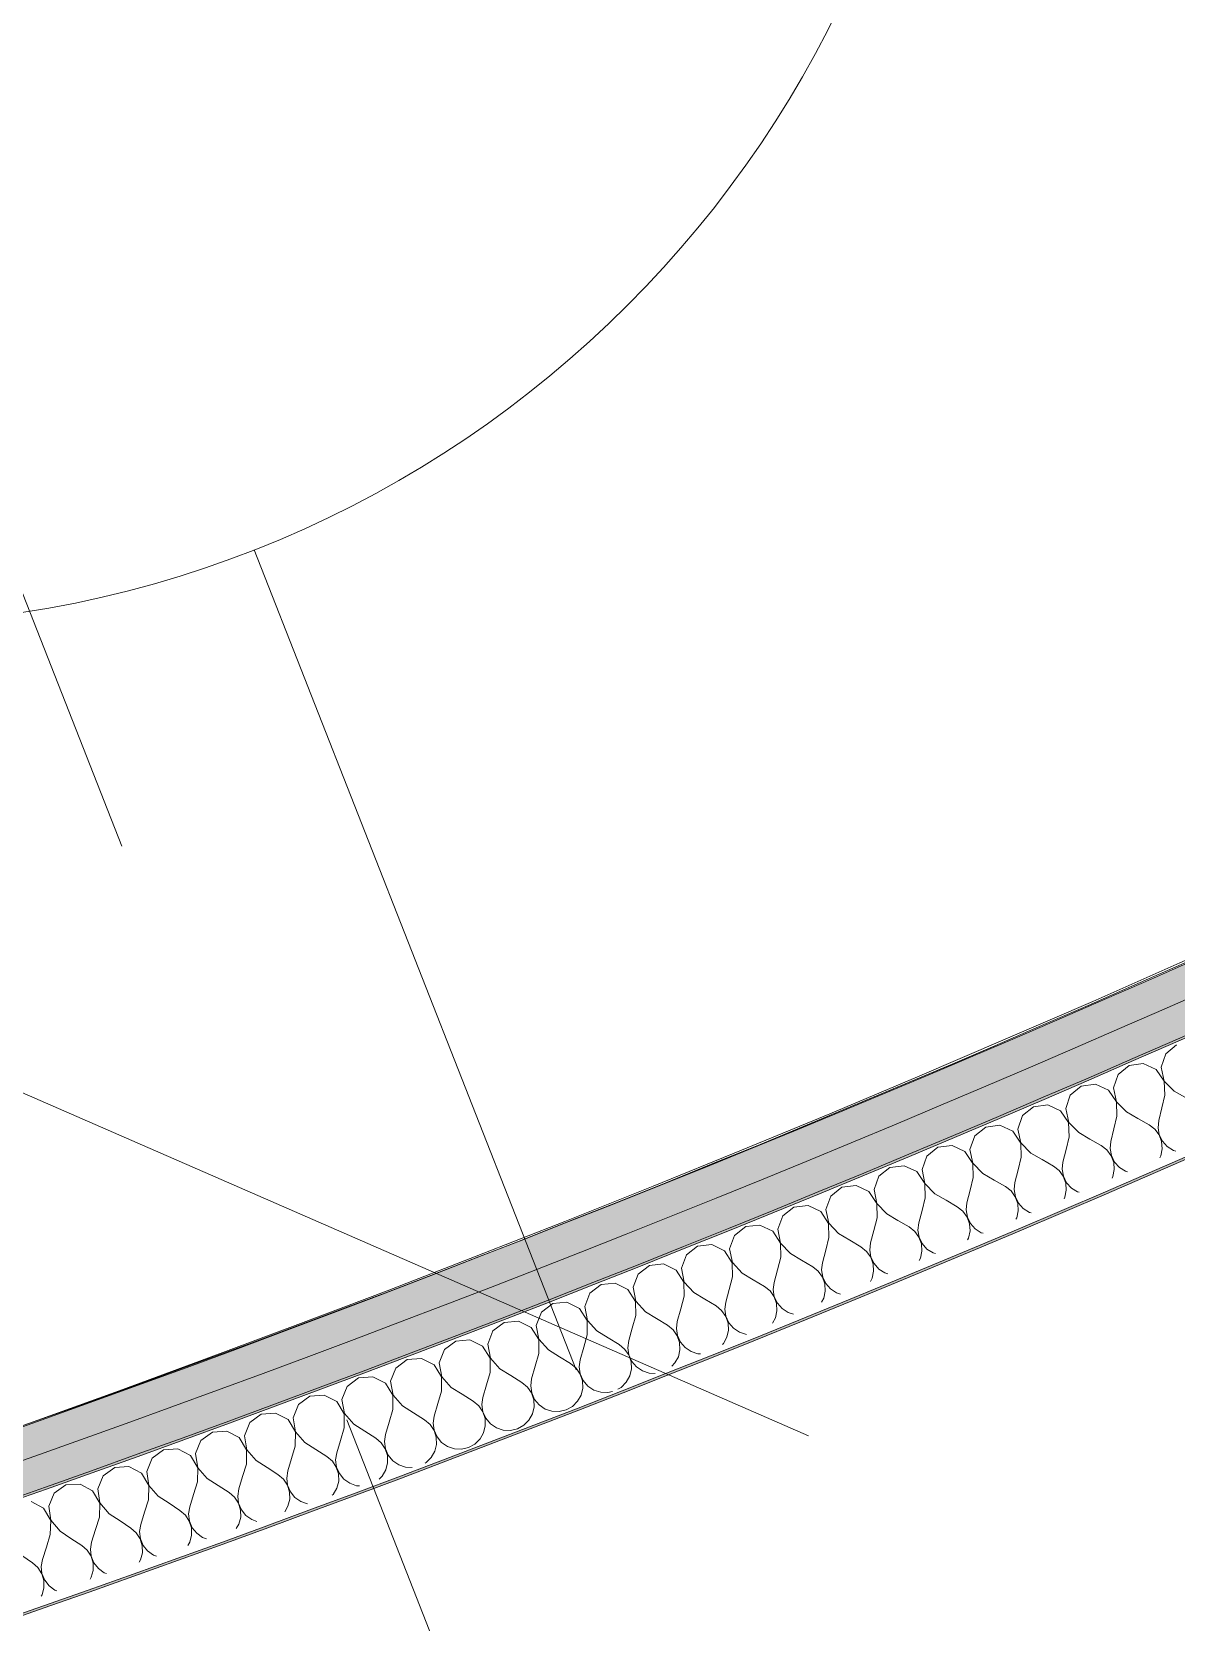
# Model space of a CAD drawing. Header units: millimetres. Extents: x -89663 to 74273, y -103666 to 18539.
# Drawn here: x -24443 to -23919, y -50503 to -49775 of the extents above; entities that cross this region are included whole.
import ezdxf
from ezdxf.enums import TextEntityAlignment as Align

# ---------------------------------------------------------------- set-up
doc = ezdxf.new("R2010")
doc.units = ezdxf.units.MM
doc.header["$MEASUREMENT"] = 0
doc.linetypes.add('Dashed', pattern=[564.444447, 282.222223, -282.222223])
doc.linetypes.add('Double Dashed', pattern=[1093.611073, 529.166651, -211.666656, 141.111112, -211.666656])
for name, color, linetype in [('A-95-MC_Marker_Section_P2.Marker', 7, 'Continuous'), ('New_A-05-M_Gross_Int_Circulation', 7, 'Continuous'), ('New_A-15-MG_Structural_Grid_Phase_2', 7, 'Continuous'), ('New_A-20-M_Floor_Slab', 7, 'Continuous'), ('New_A-25-M_Wall_Int', 7, 'Continuous')]:
    doc.layers.add(name, color=color, linetype=linetype)
for name, color, linetype, lineweight in [('A-95-MC_Marker_Section_P2.Marker_Pen_No__1', 7, 'Continuous', 13), ('New_A-20-M_Floor_Slab_Pen_No__89', 8, 'Continuous', 20), ('New_A-25-M_Wall_Int_Pen_No__1', 7, 'Continuous', 13), ('New_A-25-M_Wall_Int_Pen_No__150', 7, 'Continuous', 0), ('New_ArchiCAD Zone Stamps_Pen_No__6', 7, 'Continuous', 35)]:
    doc.layers.add(name, color=color, linetype=linetype, lineweight=lineweight)
for name, color, linetype, lineweight, true_color in [('New_A-05-M_Gross_Int_Circulation_Pen_No__74', 7, 'Continuous', 20, 0x606060), ('New_A-15-MG_Structural_Grid_Phase_2_Pen_No__222', 7, 'Continuous', 13, 0x65af33), ('New_A-25-M_Wall_Int_Pen_No__107', 7, 'Continuous', 15, 0xa6a6a6), ('New_A-25-M_Wall_Int_Pen_No__81', 7, 'Continuous', 20, 0x6a6a6a)]:
    doc.layers.add(name, color=color, linetype=linetype, lineweight=lineweight, true_color=true_color)
doc.styles.add('GENERATED_STYLE_1', font='')
doc.styles.add('GENERATED_STYLE_3', font='')
doc.styles.add('GENERATED_STYLE_4', font='')
doc.styles.get('GENERATED_STYLE_1').set_extended_font_data('Arial', bold=True)
doc.styles.get('GENERATED_STYLE_3').set_extended_font_data('Arial')
doc.styles.get('GENERATED_STYLE_4').set_extended_font_data('Swis721 BT')

# ---------------------------------------------------------------- blocks, each defined once
blk = doc.blocks.new('Atrium South_INB 0152_2_1', base_point=(-20962.32, -37996.44))
at = {"layer": 'New_A-05-M_Gross_Int_Circulation_Pen_No__74', "linetype": 'Continuous'}
blk.add_arc((-26966.17, -43337.6), 7510.69, 249.05693, 336.178181, dxfattribs=at)
at = {"layer": 'New_ArchiCAD Zone Stamps_Pen_No__6'}
for tag, height, style, p in [('ROOM_NAME', 250, 'GENERATED_STYLE_1', (-21498.1, -36566.35)), ('zoneNameLine2', 250, 'GENERATED_STYLE_1', (-21686.54, -36998.48)), ('ROOM_NUMBER', 200, 'GENERATED_STYLE_3', (-21874.97, -37419.19)), ('measuredAreaCode', 200, 'GENERATED_STYLE_3', (-22031.99, -37779.3)), ('DUMMY_649', 200, 'GENERATED_STYLE_3', (-21724.59, -37913.34)), ('DUMMY_650', 200, 'GENERATED_STYLE_3', (-21095.42, -38187.69)), ('DUMMY_651', 133.33, 'GENERATED_STYLE_3', (-20816.13, -38294.24))]:
    blk.add_attdef(tag, text='', height=height, rotation=336.44041, dxfattribs=dict(at, style=style)).set_placement(p, align=Align.TOP_LEFT)
blk = doc.blocks.new('Slab_46_1', base_point=(-44734.13, -52924.74))
at = {"layer": 'New_A-20-M_Floor_Slab_Pen_No__89', "linetype": 'Continuous', "flags": 128}
blk.add_lwpolyline([(-44734.13, -52924.74), (-44734.3, -52924.72, -0.179811), (-34721.45, -33027.69), (-34721.92, -33027.18), (-25959.6, -24873.2), (-20981.62, -27043.85), (-17009.56, -17934.66), (-17703.34, -17189.12), (-11222.85, -11158.55), (-10852.64, -11556.37), (-2918.66, -4173.23), (921.42, -599.75), (3259.49, -1619.27), (2636.44, -2195.91), (2144.41, -3324.28), (-4596.33, -18782.94), (-10337.07, -31948.28), (-13252.03, -30677.22), (-20095.26, -46371.16, -0.415568), (-30017.22, -50195.91), (-38341.96, -69287.69, -0.234037), (-41521.39, -64901.11, -0.022084), (-42146.95, -60901.38), (-44895.69, -59706.59, -0.043731)], format="xyb", close=True, dxfattribs=at)
blk = doc.blocks.new('*X400')
at = {"layer": 'New_A-25-M_Wall_Int_Pen_No__150', "linetype": 'Continuous'}
for p, q in [((-23918.83, -50239.07), (-23923.84, -50243.21)), ((-23923.84, -50243.21), (-23925.94, -50249.37)), ((-23945.66, -50252.72), (-23947.77, -50258.88)), ((-23940.63, -50248.6), (-23945.66, -50252.72)), ((-23934.19, -50247.73), (-23940.63, -50248.6)), ((-23928.24, -50250.38), (-23934.19, -50247.73)), ((-23924.57, -50255.75), (-23928.24, -50250.38)), ((-23925.94, -50249.37), (-23924.48, -50255.71)), ((-23967.51, -50262.17), (-23969.64, -50268.32)), ((-23962.47, -50258.06), (-23967.51, -50262.17)), ((-23956.02, -50257.21), (-23962.47, -50258.06)), ((-23950.08, -50259.88), (-23956.02, -50257.21)), ((-23946.43, -50265.26), (-23950.08, -50259.88)), ((-23947.77, -50258.88), (-23946.34, -50265.22)), ((-23924.28, -50262.25), (-23925.66, -50268.05)), ((-23924.28, -50262.25), (-23924.57, -50255.75)), ((-23924.48, -50255.71), (-23919.91, -50260.34)), ((-23919.91, -50260.34), (-23914.72, -50263.26)), ((-23984.33, -50267.46), (-23989.39, -50271.55)), ((-23977.88, -50266.63), (-23984.33, -50267.46)), ((-23971.95, -50269.31), (-23977.88, -50266.63)), ((-23968.32, -50274.71), (-23971.95, -50269.31)), ((-23969.64, -50268.32), (-23968.23, -50274.67)), ((-23946.16, -50271.77), (-23946.43, -50265.26)), ((-23946.34, -50265.22), (-23941.78, -50269.87)), ((-23925.66, -50268.05), (-23927.04, -50273.84)), ((-24006.23, -50276.78), (-24011.29, -50280.86)), ((-23999.77, -50275.97), (-24006.23, -50276.78)), ((-23993.85, -50278.68), (-23999.77, -50275.97)), ((-23989.39, -50271.55), (-23991.54, -50277.69)), ((-23968.07, -50281.21), (-23968.32, -50274.71)), ((-23968.23, -50274.67), (-23963.68, -50279.33)), ((-23946.16, -50271.77), (-23947.55, -50277.56)), ((-23941.78, -50269.87), (-23936.6, -50272.81)), ((-23936.6, -50272.81), (-23931.42, -50275.75)), ((-23928.81, -50277.75), (-23931.42, -50275.75)), ((-23927.04, -50273.84), (-23927.35, -50277.12)), ((-24011.29, -50280.86), (-24013.47, -50286.99)), ((-23990.24, -50284.08), (-23993.85, -50278.68)), ((-23991.54, -50277.69), (-23990.15, -50284.05)), ((-23990.01, -50290.59), (-23990.24, -50284.08)), ((-23990.15, -50284.05), (-23985.62, -50288.72)), ((-23968.07, -50281.21), (-23969.48, -50287)), ((-23963.68, -50279.33), (-23958.51, -50282.29)), ((-23958.51, -50282.29), (-23953.34, -50285.24)), ((-23948.95, -50283.35), (-23949.28, -50286.62)), ((-23947.55, -50277.56), (-23948.95, -50283.35)), ((-23926.85, -50280.38), (-23928.81, -50277.75)), ((-23927.35, -50277.12), (-23926.76, -50280.35)), ((-23925.69, -50283.46), (-23926.85, -50280.38)), ((-23926.76, -50280.35), (-23925.3, -50283.29)), ((-23925.41, -50286.73), (-23925.69, -50283.46)), ((-23925.3, -50283.29), (-23923.09, -50285.72)), ((-24033.23, -50290.1), (-24035.42, -50296.23)), ((-24028.15, -50286.04), (-24033.23, -50290.1)), ((-24021.69, -50285.25), (-24028.15, -50286.04)), ((-24015.78, -50287.97), (-24021.69, -50285.25)), ((-24012.18, -50293.39), (-24015.78, -50287.97)), ((-24013.47, -50286.99), (-24012.09, -50293.35)), ((-23990.01, -50290.59), (-23991.44, -50296.37)), ((-23985.62, -50288.72), (-23980.46, -50291.69)), ((-23969.48, -50287), (-23970.9, -50292.79)), ((-23950.74, -50287.25), (-23953.34, -50285.24)), ((-23948.78, -50289.89), (-23950.74, -50287.25)), ((-23949.28, -50286.62), (-23948.7, -50289.85)), ((-23947.63, -50292.97), (-23948.78, -50289.89)), ((-23948.7, -50289.85), (-23947.25, -50292.8)), ((-23926.52, -50290.89), (-23926.04, -50289.96)), ((-23926.04, -50289.96), (-23925.41, -50286.73)), ((-23923.09, -50285.72), (-23920.3, -50287.46)), ((-23920.3, -50287.46), (-23919.2, -50287.77)), ((-24050.1, -50295.22), (-24055.2, -50299.27)), ((-24043.65, -50294.46), (-24050.1, -50295.22)), ((-24037.74, -50297.2), (-24043.65, -50294.46)), ((-24034.16, -50302.63), (-24037.74, -50297.2)), ((-24035.42, -50296.23), (-24034.07, -50302.59)), ((-24011.97, -50299.89), (-24012.18, -50293.39)), ((-24012.09, -50293.35), (-24007.58, -50298.04)), ((-24007.58, -50298.04), (-24002.43, -50301.03)), ((-23991.44, -50296.37), (-23992.87, -50302.15)), ((-23980.46, -50291.69), (-23975.29, -50294.67)), ((-23972.69, -50296.68), (-23975.29, -50294.67)), ((-23970.75, -50299.33), (-23972.69, -50296.68)), ((-23970.9, -50292.79), (-23971.23, -50296.06)), ((-23971.23, -50296.06), (-23970.66, -50299.29)), ((-23948.01, -50299.47), (-23947.37, -50296.24)), ((-23947.37, -50296.24), (-23947.63, -50292.97)), ((-23947.25, -50292.8), (-23945.05, -50295.24)), ((-23945.05, -50295.24), (-23942.26, -50296.99)), ((-23942.26, -50296.99), (-23941.39, -50297.24)), ((-24072.09, -50304.34), (-24077.19, -50308.37)), ((-24065.63, -50303.59), (-24072.09, -50304.34)), ((-24059.73, -50306.35), (-24065.63, -50303.59)), ((-24055.2, -50299.27), (-24057.41, -50305.39)), ((-24057.41, -50305.39), (-24056.08, -50311.76)), ((-24033.97, -50309.13), (-24034.16, -50302.63)), ((-24034.07, -50302.59), (-24029.57, -50307.29)), ((-24013.42, -50305.67), (-24014.88, -50311.45)), ((-24011.97, -50299.89), (-24013.42, -50305.67)), ((-24002.43, -50301.03), (-23997.27, -50304.02)), ((-23994.68, -50306.04), (-23997.27, -50304.02)), ((-23992.87, -50302.15), (-23993.22, -50305.42)), ((-23993.22, -50305.42), (-23992.66, -50308.66)), ((-23969.61, -50302.41), (-23970.75, -50299.33)), ((-23970.66, -50299.29), (-23969.22, -50302.25)), ((-23970.01, -50308.91), (-23969.35, -50305.69)), ((-23969.35, -50305.69), (-23969.61, -50302.41)), ((-23969.22, -50302.25), (-23967.03, -50304.69)), ((-23967.03, -50304.69), (-23964.25, -50306.44)), ((-23948.4, -50300.23), (-23948.01, -50299.47)), ((-24087.63, -50312.66), (-24094.1, -50313.39)), ((-24081.75, -50315.44), (-24087.63, -50312.66)), ((-24077.19, -50308.37), (-24079.42, -50314.48)), ((-24056.17, -50311.79), (-24059.73, -50306.35)), ((-24056, -50318.3), (-24056.17, -50311.79)), ((-24056.08, -50311.76), (-24051.59, -50316.47)), ((-24033.97, -50309.13), (-24035.44, -50314.91)), ((-24029.57, -50307.29), (-24024.43, -50310.3)), ((-24024.43, -50310.3), (-24019.28, -50313.3)), ((-24014.88, -50311.45), (-24015.23, -50314.72)), ((-23992.75, -50308.7), (-23994.68, -50306.04)), ((-23991.61, -50311.78), (-23992.75, -50308.7)), ((-23992.66, -50308.66), (-23991.23, -50311.62)), ((-23991.37, -50315.06), (-23991.61, -50311.78)), ((-23991.23, -50311.62), (-23989.04, -50314.07)), ((-23970.36, -50309.6), (-23970.01, -50308.91)), ((-23964.25, -50306.44), (-23963.49, -50306.66)), ((-24099.22, -50317.4), (-24101.47, -50323.5)), ((-24094.1, -50313.39), (-24099.22, -50317.4)), ((-24078.2, -50320.89), (-24081.75, -50315.44)), ((-24079.42, -50314.48), (-24078.11, -50320.85)), ((-24056, -50318.3), (-24057.48, -50324.07)), ((-24051.59, -50316.47), (-24046.46, -50319.5)), ((-24046.46, -50319.5), (-24041.32, -50322.52)), ((-24035.44, -50314.91), (-24036.91, -50320.68)), ((-24016.7, -50315.34), (-24019.28, -50313.3)), ((-24014.77, -50318), (-24016.7, -50315.34)), ((-24015.23, -50314.72), (-24014.68, -50317.96)), ((-24013.65, -50321.08), (-24014.77, -50318)), ((-24014.68, -50317.96), (-24013.26, -50320.92)), ((-23992.41, -50319), (-23992.03, -50318.28)), ((-23992.03, -50318.28), (-23991.37, -50315.06)), ((-23989.04, -50314.07), (-23986.26, -50315.83)), ((-23986.26, -50315.83), (-23985.51, -50316.06)), ((-24121.27, -50326.36), (-24123.54, -50332.46)), ((-24116.14, -50322.36), (-24121.27, -50326.36)), ((-24109.67, -50321.66), (-24116.14, -50322.36)), ((-24103.8, -50324.45), (-24109.67, -50321.66)), ((-24100.26, -50329.92), (-24103.8, -50324.45)), ((-24101.47, -50323.5), (-24100.18, -50329.88)), ((-24078.05, -50327.4), (-24079.56, -50333.16)), ((-24078.05, -50327.4), (-24078.2, -50320.89)), ((-24078.11, -50320.85), (-24073.64, -50325.58)), ((-24073.64, -50325.58), (-24068.52, -50328.62)), ((-24057.48, -50324.07), (-24058.98, -50329.84)), ((-24038.75, -50324.56), (-24041.32, -50322.52)), ((-24036.83, -50327.22), (-24038.75, -50324.56)), ((-24036.91, -50320.68), (-24037.28, -50323.95)), ((-24037.28, -50323.95), (-24036.74, -50327.19)), ((-24035.71, -50330.31), (-24036.83, -50327.22)), ((-24036.74, -50327.19), (-24035.33, -50330.15)), ((-24014.54, -50328.44), (-24014.09, -50327.58)), ((-24014.09, -50327.58), (-24013.41, -50324.36)), ((-24013.41, -50324.36), (-24013.65, -50321.08)), ((-24013.26, -50320.92), (-24011.09, -50323.38)), ((-24011.09, -50323.38), (-24008.31, -50325.15)), ((-24008.31, -50325.15), (-24007.44, -50325.41)), ((-24138.21, -50331.27), (-24143.35, -50335.25)), ((-24131.74, -50330.58), (-24138.21, -50331.27)), ((-24125.87, -50333.4), (-24131.74, -50330.58)), ((-24122.36, -50338.87), (-24125.87, -50333.4)), ((-24123.54, -50332.46), (-24122.27, -50338.84)), ((-24100.14, -50336.42), (-24100.26, -50329.92)), ((-24100.18, -50329.88), (-24095.72, -50334.62)), ((-24095.72, -50334.62), (-24090.61, -50337.68)), ((-24079.56, -50333.16), (-24081.07, -50338.93)), ((-24068.52, -50328.62), (-24063.39, -50331.66)), ((-24060.82, -50333.71), (-24063.39, -50331.66)), ((-24058.91, -50336.38), (-24060.82, -50333.71)), ((-24058.98, -50329.84), (-24059.35, -50333.1)), ((-24059.35, -50333.1), (-24058.82, -50336.35)), ((-24036.18, -50336.81), (-24035.49, -50333.59)), ((-24035.49, -50333.59), (-24035.71, -50330.31)), ((-24035.33, -50330.15), (-24033.16, -50332.62)), ((-24033.16, -50332.62), (-24030.39, -50334.4)), ((-24030.39, -50334.4), (-24029.29, -50334.73)), ((-24160.3, -50340.11), (-24165.46, -50344.07)), ((-24153.83, -50339.44), (-24160.3, -50340.11)), ((-24147.97, -50342.27), (-24153.83, -50339.44)), ((-24144.48, -50347.76), (-24147.97, -50342.27)), ((-24143.35, -50335.25), (-24145.64, -50341.34)), ((-24145.64, -50341.34), (-24144.39, -50347.73)), ((-24122.25, -50345.38), (-24122.36, -50338.87)), ((-24122.27, -50338.84), (-24117.83, -50343.6)), ((-24101.66, -50342.18), (-24103.19, -50347.94)), ((-24100.14, -50336.42), (-24101.66, -50342.18)), ((-24090.61, -50337.68), (-24085.49, -50340.73)), ((-24082.93, -50342.79), (-24085.49, -50340.73)), ((-24081.07, -50338.93), (-24081.45, -50342.19)), ((-24081.45, -50342.19), (-24080.93, -50345.43)), ((-24057.81, -50339.48), (-24058.91, -50336.38)), ((-24058.82, -50336.35), (-24057.42, -50339.32)), ((-24057.59, -50342.76), (-24057.81, -50339.48)), ((-24057.42, -50339.32), (-24055.26, -50341.79)), ((-24055.26, -50341.79), (-24052.5, -50343.58)), ((-24036.77, -50337.92), (-24036.18, -50336.81)), ((-24182.43, -50348.87), (-24187.6, -50352.82)), ((-24175.95, -50348.23), (-24182.43, -50348.87)), ((-24170.11, -50351.08), (-24175.95, -50348.23)), ((-24165.46, -50344.07), (-24167.77, -50350.15)), ((-24144.39, -50354.27), (-24144.48, -50347.76)), ((-24144.39, -50347.73), (-24139.96, -50352.5)), ((-24122.25, -50345.38), (-24123.79, -50351.14)), ((-24117.83, -50343.6), (-24112.72, -50346.67)), ((-24112.72, -50346.67), (-24107.62, -50349.74)), ((-24103.19, -50347.94), (-24103.59, -50351.21)), ((-24081.02, -50345.47), (-24082.93, -50342.79)), ((-24079.93, -50348.57), (-24081.02, -50345.47)), ((-24080.93, -50345.43), (-24079.54, -50348.41)), ((-24079.73, -50351.85), (-24079.93, -50348.57)), ((-24079.54, -50348.41), (-24077.39, -50350.89)), ((-24059.08, -50347.44), (-24058.29, -50345.97)), ((-24058.29, -50345.97), (-24057.59, -50342.76)), ((-24052.5, -50343.58), (-24051.06, -50344.02)), ((-24187.6, -50352.82), (-24189.92, -50358.9)), ((-24166.63, -50356.58), (-24170.11, -50351.08)), ((-24167.77, -50350.15), (-24166.54, -50356.54)), ((-24166.56, -50363.08), (-24166.63, -50356.58)), ((-24166.54, -50356.54), (-24162.13, -50361.33)), ((-24144.39, -50354.27), (-24145.95, -50360.02)), ((-24139.96, -50352.5), (-24134.87, -50355.59)), ((-24134.87, -50355.59), (-24129.77, -50358.67)), ((-24125.34, -50356.89), (-24125.75, -50360.15)), ((-24123.79, -50351.14), (-24125.34, -50356.89)), ((-24105.06, -50351.8), (-24107.62, -50349.74)), ((-24103.17, -50354.49), (-24105.06, -50351.8)), ((-24103.59, -50351.21), (-24103.08, -50354.45)), ((-24102.08, -50357.59), (-24103.17, -50354.49)), ((-24103.08, -50354.45), (-24101.69, -50357.43)), ((-24081.48, -50357), (-24080.43, -50355.06)), ((-24080.43, -50355.06), (-24079.73, -50351.85)), ((-24077.39, -50350.89), (-24074.63, -50352.69)), ((-24074.63, -50352.69), (-24072.74, -50353.27)), ((-24209.76, -50361.5), (-24212.11, -50367.57)), ((-24204.58, -50357.57), (-24209.76, -50361.5)), ((-24198.1, -50356.94), (-24204.58, -50357.57)), ((-24192.26, -50359.81), (-24198.1, -50356.94)), ((-24188.8, -50365.32), (-24192.26, -50359.81)), ((-24189.92, -50358.9), (-24188.71, -50365.29)), ((-24166.56, -50363.08), (-24168.14, -50368.83)), ((-24162.13, -50361.33), (-24157.04, -50364.43)), ((-24145.95, -50360.02), (-24147.52, -50365.77)), ((-24127.22, -50360.74), (-24129.77, -50358.67)), ((-24125.34, -50363.44), (-24127.22, -50360.74)), ((-24125.75, -50360.15), (-24125.25, -50363.4)), ((-24124.26, -50366.54), (-24125.34, -50363.44)), ((-24125.25, -50363.4), (-24123.87, -50366.38)), ((-24103.97, -50366.59), (-24102.61, -50364.08)), ((-24102.61, -50364.08), (-24101.89, -50360.87)), ((-24101.89, -50360.87), (-24102.08, -50357.59)), ((-24101.69, -50357.43), (-24099.55, -50359.92)), ((-24099.55, -50359.92), (-24096.8, -50361.73)), ((-24096.8, -50361.73), (-24094.35, -50362.49)), ((-24231.95, -50370.11), (-24234.32, -50376.17)), ((-24226.76, -50366.19), (-24231.95, -50370.11)), ((-24220.28, -50365.59), (-24226.76, -50366.19)), ((-24214.45, -50368.48), (-24220.28, -50365.59)), ((-24211.01, -50374), (-24214.45, -50368.48)), ((-24212.11, -50367.57), (-24210.92, -50373.96)), ((-24188.76, -50371.83), (-24188.8, -50365.32)), ((-24188.71, -50365.29), (-24184.32, -50370.09)), ((-24184.32, -50370.09), (-24179.24, -50373.21)), ((-24168.14, -50368.83), (-24169.72, -50374.57)), ((-24157.04, -50364.43), (-24151.96, -50367.53)), ((-24149.41, -50369.62), (-24151.96, -50367.53)), ((-24147.53, -50372.31), (-24149.41, -50369.62)), ((-24147.52, -50365.77), (-24147.93, -50369.03)), ((-24147.93, -50369.03), (-24147.44, -50372.28)), ((-24124.81, -50373.03), (-24124.08, -50369.82)), ((-24124.08, -50369.82), (-24124.26, -50366.54)), ((-24123.87, -50366.38), (-24121.74, -50368.88)), ((-24121.74, -50368.88), (-24118.99, -50370.69)), ((-24118.99, -50370.69), (-24115.89, -50371.68)), ((-24254.17, -50378.65), (-24256.56, -50384.7)), ((-24248.96, -50374.75), (-24254.17, -50378.65)), ((-24242.49, -50374.17), (-24248.96, -50374.75)), ((-24236.67, -50377.07), (-24242.49, -50374.17)), ((-24233.24, -50382.6), (-24236.67, -50377.07)), ((-24234.32, -50376.17), (-24233.15, -50382.57)), ((-24210.98, -50380.51), (-24211.01, -50374)), ((-24210.92, -50373.96), (-24206.54, -50378.78)), ((-24190.36, -50377.57), (-24191.96, -50383.31)), ((-24188.76, -50371.83), (-24190.36, -50377.57)), ((-24179.24, -50373.21), (-24174.17, -50376.33)), ((-24171.63, -50378.42), (-24174.17, -50376.33)), ((-24169.76, -50381.12), (-24171.63, -50378.42)), ((-24169.72, -50374.57), (-24170.15, -50377.83)), ((-24170.15, -50377.83), (-24169.67, -50381.08)), ((-24146.47, -50375.42), (-24147.53, -50372.31)), ((-24147.44, -50372.28), (-24146.08, -50375.27)), ((-24147.04, -50381.91), (-24146.3, -50378.7)), ((-24146.3, -50378.7), (-24146.47, -50375.42)), ((-24146.08, -50375.27), (-24143.95, -50377.77)), ((-24143.95, -50377.77), (-24141.21, -50379.59)), ((-24126.78, -50376.33), (-24126.39, -50375.92)), ((-24126.39, -50375.92), (-24124.81, -50373.03)), ((-24271.2, -50383.23), (-24276.42, -50387.12)), ((-24264.72, -50382.67), (-24271.2, -50383.23)), ((-24258.91, -50385.6), (-24264.72, -50382.67)), ((-24255.5, -50391.14), (-24258.91, -50385.6)), ((-24256.56, -50384.7), (-24255.41, -50391.1)), ((-24233.24, -50389.11), (-24233.24, -50382.6)), ((-24233.15, -50382.57), (-24228.78, -50387.4)), ((-24210.98, -50380.51), (-24212.6, -50386.24)), ((-24206.54, -50378.78), (-24201.47, -50381.91)), ((-24201.47, -50381.91), (-24196.41, -50385.05)), ((-24193.87, -50387.15), (-24196.41, -50385.05)), ((-24191.96, -50383.31), (-24192.39, -50386.57)), ((-24168.71, -50384.23), (-24169.76, -50381.12)), ((-24169.67, -50381.08), (-24168.32, -50384.08)), ((-24168.55, -50387.51), (-24168.71, -50384.23)), ((-24168.32, -50384.08), (-24166.2, -50386.59)), ((-24150.08, -50386.26), (-24148.62, -50384.79)), ((-24148.62, -50384.79), (-24147.04, -50381.91)), ((-24141.21, -50379.59), (-24138.07, -50380.6)), ((-24138.07, -50380.6), (-24136.88, -50380.63)), ((-24293.46, -50391.65), (-24298.69, -50395.51)), ((-24286.98, -50391.11), (-24293.46, -50391.65)), ((-24281.18, -50394.05), (-24286.98, -50391.11)), ((-24276.42, -50387.12), (-24278.82, -50393.16)), ((-24278.82, -50393.16), (-24277.69, -50399.57)), ((-24255.52, -50397.65), (-24255.5, -50391.14)), ((-24255.41, -50391.1), (-24251.06, -50395.95)), ((-24233.24, -50389.11), (-24234.87, -50394.84)), ((-24228.78, -50387.4), (-24223.73, -50390.55)), ((-24223.73, -50390.55), (-24218.67, -50393.7)), ((-24214.22, -50391.98), (-24214.67, -50395.23)), ((-24212.6, -50386.24), (-24214.22, -50391.98)), ((-24192.02, -50389.86), (-24193.87, -50387.15)), ((-24192.39, -50386.57), (-24191.93, -50389.82)), ((-24190.97, -50392.97), (-24192.02, -50389.86)), ((-24191.93, -50389.82), (-24190.58, -50392.82)), ((-24190.82, -50396.25), (-24190.97, -50392.97)), ((-24190.58, -50392.82), (-24188.47, -50395.33)), ((-24170.89, -50393.6), (-24169.29, -50390.72)), ((-24169.29, -50390.72), (-24168.55, -50387.51)), ((-24166.2, -50386.59), (-24163.46, -50388.42)), ((-24163.46, -50388.42), (-24160.33, -50389.43)), ((-24160.33, -50389.43), (-24157.73, -50389.53)), ((-24315.75, -50399.99), (-24320.99, -50403.84)), ((-24309.26, -50399.47), (-24315.75, -50399.99)), ((-24303.47, -50402.43), (-24309.26, -50399.47)), ((-24298.69, -50395.51), (-24301.12, -50401.55)), ((-24277.78, -50399.6), (-24281.18, -50394.05)), ((-24277.82, -50406.11), (-24277.78, -50399.6)), ((-24277.69, -50399.57), (-24273.36, -50404.42)), ((-24255.52, -50397.65), (-24257.17, -50403.37)), ((-24251.06, -50395.95), (-24246.01, -50399.12)), ((-24246.01, -50399.12), (-24240.97, -50402.28)), ((-24236.51, -50400.57), (-24236.97, -50403.83)), ((-24234.87, -50394.84), (-24236.51, -50400.57)), ((-24216.15, -50395.81), (-24218.67, -50393.7)), ((-24214.3, -50398.52), (-24216.15, -50395.81)), ((-24214.67, -50395.23), (-24214.21, -50398.49)), ((-24213.26, -50401.64), (-24214.3, -50398.52)), ((-24214.21, -50398.49), (-24212.87, -50401.49)), ((-24193.18, -50402.33), (-24191.58, -50399.45)), ((-24191.58, -50399.45), (-24190.82, -50396.25)), ((-24188.47, -50395.33), (-24185.74, -50397.17)), ((-24185.74, -50397.17), (-24182.61, -50398.2)), ((-24182.61, -50398.2), (-24179.31, -50398.33)), ((-24179.31, -50398.33), (-24177.13, -50397.8)), ((-24174.68, -50396.76), (-24173.22, -50395.94)), ((-24173.22, -50395.94), (-24170.89, -50393.6)), ((-24331.58, -50407.76), (-24338.06, -50408.26)), ((-24325.79, -50410.74), (-24331.58, -50407.76)), ((-24320.99, -50403.84), (-24323.43, -50409.87)), ((-24300.1, -50408), (-24303.47, -50402.43)), ((-24301.12, -50401.55), (-24300.01, -50407.96)), ((-24277.82, -50406.11), (-24279.49, -50411.83)), ((-24273.36, -50404.42), (-24268.33, -50407.61)), ((-24268.33, -50407.61), (-24263.29, -50410.79)), ((-24257.17, -50403.37), (-24258.82, -50409.1)), ((-24238.45, -50404.4), (-24240.97, -50402.28)), ((-24236.61, -50407.12), (-24238.45, -50404.4)), ((-24236.97, -50403.83), (-24236.52, -50407.08)), ((-24235.58, -50410.24), (-24236.61, -50407.12)), ((-24236.52, -50407.08), (-24235.19, -50410.09)), ((-24213.89, -50408.12), (-24213.12, -50404.92)), ((-24213.12, -50404.92), (-24213.26, -50401.64)), ((-24212.87, -50401.49), (-24210.77, -50404.01)), ((-24210.77, -50404.01), (-24208.05, -50405.86)), ((-24208.05, -50405.86), (-24204.92, -50406.89)), ((-24204.92, -50406.89), (-24201.62, -50407.03)), ((-24201.62, -50407.03), (-24198.41, -50406.27)), ((-24198.41, -50406.27), (-24195.52, -50404.66)), ((-24195.52, -50404.66), (-24193.18, -50402.33)), ((-24343.32, -50412.1), (-24345.78, -50418.12)), ((-24338.06, -50408.26), (-24343.32, -50412.1)), ((-24322.44, -50416.32), (-24325.79, -50410.74)), ((-24323.43, -50409.87), (-24322.35, -50416.28)), ((-24300.16, -50414.5), (-24301.84, -50420.22)), ((-24300.16, -50414.5), (-24300.1, -50408)), ((-24300.01, -50407.96), (-24295.69, -50412.83)), ((-24295.69, -50412.83), (-24290.66, -50416.03)), ((-24279.49, -50411.83), (-24281.16, -50417.55)), ((-24260.78, -50412.91), (-24263.29, -50410.79)), ((-24258.94, -50415.64), (-24260.78, -50412.91)), ((-24258.82, -50409.1), (-24259.29, -50412.35)), ((-24259.29, -50412.35), (-24258.85, -50415.6)), ((-24236.23, -50416.72), (-24235.45, -50413.52)), ((-24235.45, -50413.52), (-24235.58, -50410.24)), ((-24235.19, -50410.09), (-24233.09, -50412.61)), ((-24233.09, -50412.61), (-24230.38, -50414.47)), ((-24230.38, -50414.47), (-24227.25, -50415.52)), ((-24223.96, -50415.67), (-24220.74, -50414.92)), ((-24220.74, -50414.92), (-24217.85, -50413.32)), ((-24217.85, -50413.32), (-24215.51, -50410.99)), ((-24215.51, -50410.99), (-24213.89, -50408.12)), ((-24365.67, -50420.28), (-24368.15, -50426.3)), ((-24360.4, -50416.47), (-24365.67, -50420.28)), ((-24353.91, -50415.99), (-24360.4, -50416.47)), ((-24348.14, -50418.98), (-24353.91, -50415.99)), ((-24344.8, -50424.57), (-24348.14, -50418.98)), ((-24345.78, -50418.12), (-24344.71, -50424.54)), ((-24322.52, -50422.83), (-24322.44, -50416.32)), ((-24322.35, -50416.28), (-24318.04, -50421.17)), ((-24318.04, -50421.17), (-24313.03, -50424.38)), ((-24301.84, -50420.22), (-24303.53, -50425.93)), ((-24290.66, -50416.03), (-24285.64, -50419.23)), ((-24283.13, -50421.36), (-24285.64, -50419.23)), ((-24281.31, -50424.09), (-24283.13, -50421.36)), ((-24281.16, -50417.55), (-24281.64, -50420.8)), ((-24281.64, -50420.8), (-24281.22, -50424.06)), ((-24257.93, -50418.76), (-24258.94, -50415.64)), ((-24258.85, -50415.6), (-24257.54, -50418.61)), ((-24258.6, -50425.24), (-24257.81, -50422.05)), ((-24257.81, -50422.05), (-24257.93, -50418.76)), ((-24257.54, -50418.61), (-24255.45, -50421.15)), ((-24255.45, -50421.15), (-24252.74, -50423.02)), ((-24243.1, -50423.49), (-24240.21, -50421.9)), ((-24240.21, -50421.9), (-24237.86, -50419.58)), ((-24237.86, -50419.58), (-24236.23, -50416.72)), ((-24227.25, -50415.52), (-24223.96, -50415.67)), ((-24388.05, -50428.39), (-24390.55, -50434.4)), ((-24382.77, -50424.6), (-24388.05, -50428.39)), ((-24376.28, -50424.14), (-24382.77, -50424.6)), ((-24370.51, -50427.15), (-24376.28, -50424.14)), ((-24367.19, -50432.75), (-24370.51, -50427.15)), ((-24368.15, -50426.3), (-24367.1, -50432.72)), ((-24344.9, -50431.08), (-24344.8, -50424.57)), ((-24344.71, -50424.54), (-24340.42, -50429.43)), ((-24340.42, -50429.43), (-24335.42, -50432.67)), ((-24324.22, -50428.53), (-24325.93, -50434.24)), ((-24322.52, -50422.83), (-24324.22, -50428.53)), ((-24313.03, -50424.38), (-24308.01, -50427.6)), ((-24305.51, -50429.74), (-24308.01, -50427.6)), ((-24303.53, -50425.93), (-24304.02, -50429.18)), ((-24304.02, -50429.18), (-24303.61, -50432.44)), ((-24280.3, -50427.22), (-24281.31, -50424.09)), ((-24281.22, -50424.06), (-24279.91, -50427.07)), ((-24280.19, -50430.5), (-24280.3, -50427.22)), ((-24279.91, -50427.07), (-24277.83, -50429.61)), ((-24277.83, -50429.61), (-24275.12, -50431.49)), ((-24262.59, -50430.41), (-24260.23, -50428.1)), ((-24260.23, -50428.1), (-24258.6, -50425.24)), ((-24252.74, -50423.02), (-24249.62, -50424.07)), ((-24249.62, -50424.07), (-24246.32, -50424.23)), ((-24246.32, -50424.23), (-24243.1, -50423.49)), ((-24410.45, -50436.44), (-24412.97, -50442.44)), ((-24405.16, -50432.66), (-24410.45, -50436.44)), ((-24398.67, -50432.22), (-24405.16, -50432.66)), ((-24392.91, -50435.25), (-24398.67, -50432.22)), ((-24389.61, -50440.86), (-24392.91, -50435.25)), ((-24390.55, -50434.4), (-24389.52, -50440.83)), ((-24367.31, -50439.26), (-24367.19, -50432.75)), ((-24367.1, -50432.72), (-24362.83, -50437.63)), ((-24346.62, -50436.78), (-24348.35, -50442.48)), ((-24344.9, -50431.08), (-24346.62, -50436.78)), ((-24335.42, -50432.67), (-24330.41, -50435.9)), ((-24327.92, -50438.04), (-24330.41, -50435.9)), ((-24325.93, -50434.24), (-24326.43, -50437.49)), ((-24303.7, -50432.47), (-24305.51, -50429.74)), ((-24302.7, -50435.6), (-24303.7, -50432.47)), ((-24303.61, -50432.44), (-24302.31, -50435.46)), ((-24302.6, -50438.89), (-24302.7, -50435.6)), ((-24302.31, -50435.46), (-24300.24, -50438.01)), ((-24284.05, -50437.93), (-24282.63, -50436.55)), ((-24282.63, -50436.55), (-24280.99, -50433.69)), ((-24280.99, -50433.69), (-24280.19, -50430.5)), ((-24275.12, -50431.49), (-24272.01, -50432.55)), ((-24272.01, -50432.55), (-24269, -50432.71)), ((-24262.98, -50430.62), (-24262.59, -50430.41)), ((-24427.57, -50440.65), (-24432.88, -50444.41)), ((-24421.08, -50440.23), (-24427.57, -50440.65)), ((-24415.34, -50443.28), (-24421.08, -50440.23)), ((-24412.05, -50448.9), (-24415.34, -50443.28)), ((-24412.97, -50442.44), (-24411.96, -50448.86)), ((-24389.75, -50447.37), (-24389.61, -50440.86)), ((-24389.52, -50440.83), (-24385.26, -50445.75)), ((-24367.31, -50439.26), (-24369.05, -50444.95)), ((-24362.83, -50437.63), (-24357.84, -50440.88)), ((-24357.84, -50440.88), (-24352.84, -50444.12)), ((-24350.36, -50446.27), (-24352.84, -50444.12)), ((-24348.35, -50442.48), (-24348.86, -50445.73)), ((-24326.11, -50440.78), (-24327.92, -50438.04)), ((-24326.43, -50437.49), (-24326.02, -50440.75)), ((-24325.13, -50443.92), (-24326.11, -50440.78)), ((-24326.02, -50440.75), (-24324.74, -50443.77)), ((-24325.04, -50447.2), (-24325.13, -50443.92)), ((-24324.74, -50443.77), (-24322.67, -50446.33)), ((-24305.06, -50444.93), (-24303.41, -50442.08)), ((-24303.41, -50442.08), (-24302.6, -50438.89)), ((-24300.24, -50438.01), (-24297.54, -50439.89)), ((-24297.54, -50439.89), (-24294.42, -50440.96)), ((-24294.42, -50440.96), (-24293.04, -50441.04)), ((-24437.79, -50451.24), (-24443.52, -50448.17)), ((-24434.52, -50456.86), (-24437.79, -50451.24)), ((-24432.88, -50444.41), (-24435.42, -50450.4)), ((-24435.42, -50450.4), (-24434.43, -50456.83)), ((-24412.22, -50455.4), (-24412.05, -50448.9)), ((-24411.96, -50448.86), (-24407.72, -50453.8)), ((-24389.75, -50447.37), (-24391.51, -50453.06)), ((-24385.26, -50445.75), (-24380.28, -50449.01)), ((-24380.28, -50449.01), (-24375.29, -50452.28)), ((-24370.8, -50450.65), (-24371.32, -50453.9)), ((-24369.05, -50444.95), (-24370.8, -50450.65)), ((-24348.56, -50449.02), (-24350.36, -50446.27)), ((-24348.86, -50445.73), (-24348.47, -50448.99)), ((-24347.58, -50452.16), (-24348.56, -50449.02)), ((-24348.47, -50448.99), (-24347.19, -50452.02)), ((-24327.34, -50452.93), (-24325.86, -50450.39)), ((-24325.86, -50450.39), (-24325.04, -50447.2)), ((-24322.67, -50446.33), (-24319.98, -50448.22)), ((-24319.98, -50448.22), (-24316.87, -50449.3)), ((-24305.52, -50445.37), (-24305.06, -50444.93)), ((-24434.7, -50463.37), (-24434.52, -50456.86)), ((-24434.43, -50456.83), (-24430.2, -50461.78)), ((-24412.22, -50455.4), (-24413.99, -50461.09)), ((-24407.72, -50453.8), (-24402.75, -50457.08)), ((-24402.75, -50457.08), (-24397.77, -50460.36)), ((-24393.27, -50458.75), (-24393.81, -50461.99)), ((-24391.51, -50453.06), (-24393.27, -50458.75)), ((-24372.82, -50454.44), (-24375.29, -50452.28)), ((-24371.03, -50457.19), (-24372.82, -50454.44)), ((-24371.32, -50453.9), (-24370.93, -50457.16)), ((-24370.06, -50460.33), (-24371.03, -50457.19)), ((-24370.93, -50457.16), (-24369.67, -50460.19)), ((-24349.5, -50460.61), (-24348.33, -50458.63)), ((-24348.33, -50458.63), (-24347.5, -50455.45)), ((-24347.5, -50455.45), (-24347.58, -50452.16)), ((-24347.19, -50452.02), (-24345.13, -50454.58)), ((-24345.13, -50454.58), (-24342.45, -50456.48)), ((-24342.45, -50456.48), (-24340.03, -50457.33)), ((-24434.7, -50463.37), (-24436.5, -50469.05)), ((-24430.2, -50461.78), (-24425.24, -50465.08)), ((-24425.24, -50465.08), (-24420.28, -50468.37)), ((-24413.99, -50461.09), (-24415.77, -50466.78)), ((-24395.3, -50462.53), (-24397.77, -50460.36)), ((-24393.52, -50465.29), (-24395.3, -50462.53)), ((-24393.81, -50461.99), (-24393.43, -50465.26)), ((-24392.56, -50468.43), (-24393.52, -50465.29)), ((-24393.43, -50465.26), (-24392.17, -50468.29)), ((-24370.83, -50466.8), (-24369.99, -50463.62)), ((-24369.99, -50463.62), (-24370.06, -50460.33)), ((-24369.67, -50460.19), (-24367.62, -50462.76)), ((-24367.62, -50462.76), (-24364.94, -50464.67)), ((-24364.94, -50464.67), (-24363.1, -50465.32)), ((-24447.76, -50473), (-24442.81, -50476.31)), ((-24436.5, -50469.05), (-24438.3, -50474.73)), ((-24417.81, -50470.55), (-24420.28, -50468.37)), ((-24416.04, -50473.31), (-24417.81, -50470.55)), ((-24415.77, -50466.78), (-24416.32, -50470.02)), ((-24416.32, -50470.02), (-24415.95, -50473.28)), ((-24415.1, -50476.46), (-24416.04, -50473.31)), ((-24415.95, -50473.28), (-24414.7, -50476.32)), ((-24393.36, -50474.9), (-24392.51, -50471.72)), ((-24392.51, -50471.72), (-24392.56, -50468.43)), ((-24392.17, -50468.29), (-24390.13, -50470.87)), ((-24390.13, -50470.87), (-24387.46, -50472.78)), ((-24387.46, -50472.78), (-24386.07, -50473.28)), ((-24371.73, -50468.31), (-24370.83, -50466.8)), ((-24440.35, -50478.5), (-24442.81, -50476.31)), ((-24438.59, -50481.27), (-24440.35, -50478.5)), ((-24438.3, -50474.73), (-24438.85, -50477.97)), ((-24438.85, -50477.97), (-24438.5, -50481.24)), ((-24415.91, -50482.92), (-24415.05, -50479.75)), ((-24415.05, -50479.75), (-24415.1, -50476.46)), ((-24414.7, -50476.32), (-24412.67, -50478.9)), ((-24412.67, -50478.9), (-24410, -50480.83)), ((-24394.04, -50476.05), (-24393.36, -50474.9)), ((-24437.65, -50484.42), (-24438.59, -50481.27)), ((-24438.5, -50481.24), (-24437.26, -50484.28)), ((-24438.48, -50490.88), (-24437.62, -50487.7)), ((-24437.62, -50487.7), (-24437.65, -50484.42)), ((-24437.26, -50484.28), (-24435.23, -50486.87)), ((-24435.23, -50486.87), (-24432.57, -50488.8)), ((-24416.44, -50483.81), (-24415.91, -50482.92)), ((-24410, -50480.83), (-24408.95, -50481.21)), ((-24438.92, -50491.6), (-24438.48, -50490.88)), ((-24432.57, -50488.8), (-24431.73, -50489.11))]:
    blk.add_line(p, q, dxfattribs=at)
blk = doc.blocks.new('Wall_51_1', base_point=(-29918.46, -50217.22))
at = {"layer": 'New_A-25-M_Wall_Int_Pen_No__107', "linetype": 'Continuous'}
for points in [[(-27302.17, -50830.56), (-27302.91, -50845.54, 0.193849), (-22019.67, -49014.61), (-22029.52, -49003.3, -0.193849)], [(-27303.65, -50860.52, 0.193849), (-22009.82, -49025.92), (-22019.67, -49014.61, -0.193849), (-27302.91, -50845.54)]]:
    blk.add_hatch(color=256, dxfattribs=at).paths.add_polyline_path(points)
at = {"layer": 'New_A-25-M_Wall_Int_Pen_No__81', "linetype": 'Continuous', "lineweight": 0, "true_color": 0x353535}
for points in [[(-27303.7, -50861.52, 0.193849), (-22009.16, -49026.68), (-22009.82, -49025.92, -0.193849), (-27303.65, -50860.52)], [(-27233.66, -50915.69, 0.187653), (-22057.54, -49135.43), (-22058.33, -49134.78, -0.187643), (-27233.51, -50914.69)]]:
    blk.add_hatch(color=250, dxfattribs=at).paths.add_polyline_path(points)
at = {"layer": 'New_A-25-M_Wall_Int_Pen_No__1', "linetype": 'Continuous'}
for radius, start, end in [(7467.12, 267.172584, 311.055315), (7482.12, 267.172584, 311.055315), (7498.12, 267.172584, 311.055315), (7497.12, 267.172584, 311.055315), (7549.12, 267.723836, 310.236297), (7548.12, 267.724628, 310.234894)]:
    blk.add_arc((-26933.84, -43372.52), radius, start, end, dxfattribs=at)
at = {"layer": 'New_A-25-M_Wall_Int', "color": 250, "lineweight": 50, "true_color": 0x2a2a2a}
blk.add_blockref('*X400', (0, 0), dxfattribs=at)
blk = doc.blocks.new('Standard grid marker_4')
at = {"layer": 'New_A-15-MG_Structural_Grid_Phase_2_Pen_No__222', "linetype": 'Double Dashed'}
blk.add_line((20648.91, 0), (21354, 0), dxfattribs=at)
at = {"layer": 'New_A-15-MG_Structural_Grid_Phase_2_Pen_No__222', "style": 'GENERATED_STYLE_4'}
blk.add_attdef('AC_MarkerText_1', text='', height=350, rotation=360, dxfattribs=at).set_placement((-500, 34.1), align=Align.MIDDLE_CENTER)
blk = doc.blocks.new('Standard grid marker_10')
at = {"layer": 'New_A-15-MG_Structural_Grid_Phase_2_Pen_No__222', "linetype": 'Double Dashed'}
blk.add_line((19514.78, -0.2), (22105.4, -0.2), dxfattribs=at)
at = {"layer": 'New_A-15-MG_Structural_Grid_Phase_2_Pen_No__222', "linetype": 'Continuous'}
blk.add_circle((22605.4, -0.2), 500, dxfattribs=at)
at = {"layer": 'New_A-15-MG_Structural_Grid_Phase_2_Pen_No__222', "style": 'GENERATED_STYLE_4'}
for tag, p in [('AC_MarkerText_1_0', (-500, 43.19)), ('AC_MarkerText_1_1', (22605.4, 43.19))]:
    blk.add_attdef(tag, text='', height=350, rotation=225.01587, dxfattribs=at).set_placement(p, align=Align.MIDDLE_CENTER)
blk = doc.blocks.new('Cutting Plane_1_1', base_point=(-16057.68, -71396.2))
at = {"layer": 'A-95-MC_Marker_Section_P2.Marker_Pen_No__1', "linetype": 'Dashed'}
blk.add_line((-16149.06, -71163.5), (-24894.56, -48893.88), dxfattribs=at)

msp = doc.modelspace()

# ---------------------------------------------------------------- block references
at = {"layer": 'A-95-MC_Marker_Section_P2.Marker'}
msp.add_blockref('Cutting Plane_1_1', (-16057.68, -71396.2), dxfattribs=at)
at = {"layer": 'New_A-05-M_Gross_Int_Circulation', "linetype": 'Continuous'}
msp.add_blockref('Atrium South_INB 0152_2_1', (-20962.32, -37996.44), dxfattribs=at)
at = {"layer": 'New_A-15-MG_Structural_Grid_Phase_2', "color": 8, "linetype": 'Continuous', "lineweight": 15, "zscale": 1000}
for name, p, rotation in [('Standard grid marker_4', (-43500.19, -41953.14), 336.440411583993), ('Standard grid marker_10', (-16266.89, -70590.44), 111.4245376389394)]:
    msp.add_blockref(name, p, dxfattribs=dict(at, rotation=rotation))
at = {"layer": 'New_A-20-M_Floor_Slab', "color": 8, "linetype": 'Continuous', "lineweight": 20}
msp.add_blockref('Slab_46_1', (-44734.13, -52924.74), dxfattribs=at)
at = {"layer": 'New_A-25-M_Wall_Int', "color": 250, "lineweight": 50, "true_color": 0x2a2a2a}
msp.add_blockref('Wall_51_1', (-29918.46, -50217.22), dxfattribs=at)

doc.saveas('drawing.dxf')
